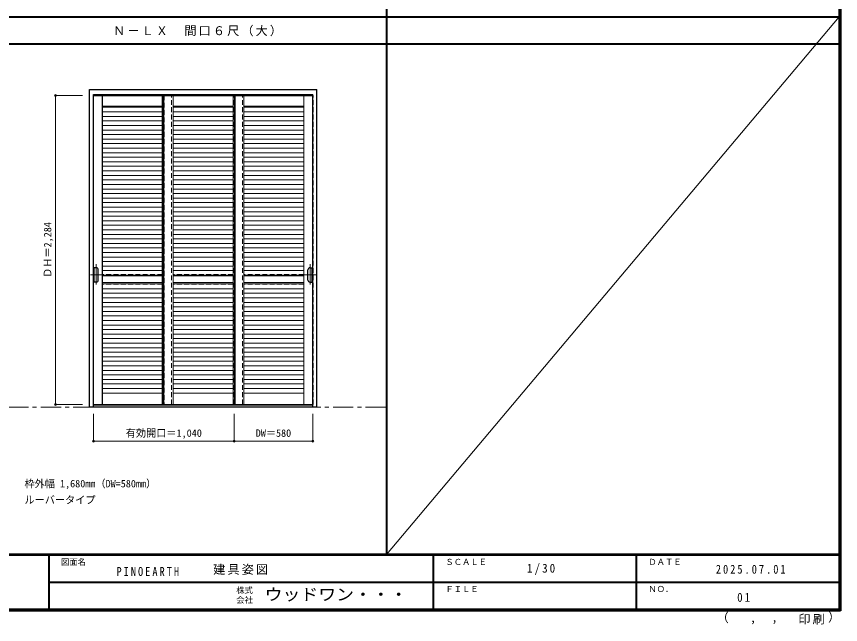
# Model space of a CAD drawing. Units: millimetres, scale not verified. Extents: x -6000 to 5700, y -4307 to 4260.
# Drawn here: x -389 to 5700, y -4307 to 186 of the extents above; entities that cross this region are included whole.
import ezdxf
from ezdxf.enums import TextEntityAlignment as Align

# ---------------------------------------------------------------- set-up
doc = ezdxf.new("R2010")
doc.units = ezdxf.units.MM
doc.header["$LTSCALE"] = 30
doc.header["$PDMODE"] = 32
doc.header["$PDSIZE"] = 15
doc.linetypes.add('CHAIN1', pattern=[8, 5, -1, 1, -1])
doc.linetypes.add('DASHED1', pattern=[1.8, 1.2, -0.6])
for name, color, linetype, lineweight in [('0-1_通り芯', 4, 'CHAIN1', 9), ('0-2_扉', 4, 'DASHED1', 9), ('0-3_仕上げ', 7, 'Continuous', 18), ('0-4_枠', 3, 'Continuous', 25), ('0-6_引手', 3, 'Continuous', 25), ('0-B_寸法', 7, 'Continuous', 9), ('F-1_枠', 6, 'Continuous', 40), ('F-A_文字', 7, 'Continuous', 18)]:
    doc.layers.add(name, color=color, linetype=linetype, lineweight=lineweight)
doc.layers.add('0-A_文字', color=7, linetype='Continuous')
doc.layers.add('F-0_補助線', color=7, linetype='Continuous')
doc.styles.add('ＭＳ ゴシック', font='')
doc.styles.get('ＭＳ ゴシック').set_extended_font_data('MS Gothic')

msp = doc.modelspace()

# ---------------------------------------------------------------- linework, layer by layer
at = {"layer": '0-1_通り芯'}
for p, q in [((198.75, -1643.75), (198.75, -1803.75)), ((1781.25, -1643.75), (1781.25, -1803.75)), ((239.75, -1723.75), (157.75, -1723.75)), ((1822.25, -1723.75), (1740.25, -1723.75))]:
    msp.add_line(p, q, dxfattribs=at)
at = {"layer": '0-1_通り芯', "color": 7, "lineweight": 18}
msp.add_line((-5490, -2701.25), (2345, -2701.25), dxfattribs=at)
at = {"layer": '0-2_扉'}
for p, q in [((177, -397.25), (180, -397.25)), ((177, -2681.25), (177, -397.25)), ((757, -2681.25), (757, -397.25)), ((1220, -2681.25), (1220, -397.25)), ((1280, -2681.25), (1280, -397.25)), ((1803, -397.25), (1800, -397.25)), ((1803, -2681.25), (1803, -397.25)), ((177, -2681.25), (180, -2681.25)), ((1803, -2681.25), (1800, -2681.25))]:
    msp.add_line(p, q, dxfattribs=at)
at = {"layer": '0-2_扉', "color": 3, "linetype": 'Continuous', "lineweight": 25}
for p, q in [((180, -397.25), (1800, -397.25)), ((700, -2681.25), (700, -397.25)), ((1223, -397.25), (1223, -2681.25)), ((180, -2681.25), (1800, -2681.25))]:
    msp.add_line(p, q, dxfattribs=at)
at = {"layer": '0-3_仕上げ', "linetype": 'DASHED1'}
for p, q in [((180, -397.25), (180, -2681.25)), ((703, -397.25), (703, -2681.25)), ((1800, -397.25), (1800, -2681.25)), ((688, -1721.25), (246, -1721.25)), ((1211, -1721.25), (769, -1721.25)), ((1734, -1721.25), (1292, -1721.25)), ((688, -1791.25), (246, -1791.25)), ((1211, -1791.25), (769, -1791.25)), ((1734, -1791.25), (1292, -1791.25))]:
    msp.add_line(p, q, dxfattribs=at)
at = {"layer": '0-3_仕上げ'}
for p, q in [((245, -397.25), (245, -2681.25)), ((246, -2681.25), (246, -397.25)), ((688, -2681.25), (688, -397.25)), ((689, -397.25), (689, -2681.25)), ((768, -397.25), (768, -2681.25)), ((769, -2681.25), (769, -397.25)), ((1211, -2681.25), (1211, -397.25)), ((1212, -397.25), (1212, -2681.25)), ((1223, -397.25), (1223, -2681.25)), ((1226, -397.25), (1226, -2681.25)), ((1291, -397.25), (1291, -2681.25)), ((1292, -2681.25), (1292, -397.25)), ((1734, -2681.25), (1734, -397.25)), ((1735, -397.25), (1735, -2681.25)), ((246, -477.25), (688, -477.25)), ((246, -480.25), (688, -480.25)), ((688, -483.22), (246, -483.22)), ((769, -477.25), (1211, -477.25)), ((769, -480.25), (1211, -480.25)), ((1211, -483.22), (769, -483.22)), ((1292, -477.25), (1734, -477.25)), ((1292, -480.25), (1734, -480.25)), ((1734, -483.22), (1292, -483.22)), ((246, -519.29), (688, -519.29)), ((769, -519.29), (1211, -519.29)), ((1292, -519.29), (1734, -519.29)), ((246, -552.79), (688, -552.79)), ((246, -586.29), (688, -586.29)), ((769, -552.79), (1211, -552.79)), ((769, -586.29), (1211, -586.29)), ((1292, -552.79), (1734, -552.79)), ((1292, -586.29), (1734, -586.29)), ((246, -619.79), (688, -619.79)), ((246, -653.29), (688, -653.29)), ((769, -619.79), (1211, -619.79)), ((769, -653.29), (1211, -653.29)), ((1292, -619.79), (1734, -619.79)), ((1292, -653.29), (1734, -653.29)), ((246, -686.79), (688, -686.79)), ((246, -720.29), (688, -720.29)), ((769, -686.79), (1211, -686.79)), ((769, -720.29), (1211, -720.29)), ((1292, -686.79), (1734, -686.79)), ((1292, -720.29), (1734, -720.29)), ((246, -753.79), (688, -753.79)), ((246, -787.29), (688, -787.29)), ((769, -753.79), (1211, -753.79)), ((769, -787.29), (1211, -787.29)), ((1292, -753.79), (1734, -753.79)), ((1292, -787.29), (1734, -787.29)), ((246, -820.79), (688, -820.79)), ((769, -820.79), (1211, -820.79)), ((1292, -820.79), (1734, -820.79)), ((246, -854.29), (688, -854.29)), ((246, -887.79), (688, -887.79)), ((769, -854.29), (1211, -854.29)), ((769, -887.79), (1211, -887.79)), ((1292, -854.29), (1734, -854.29)), ((1292, -887.79), (1734, -887.79)), ((246, -921.29), (688, -921.29)), ((246, -954.79), (688, -954.79)), ((769, -921.29), (1211, -921.29)), ((769, -954.79), (1211, -954.79)), ((1292, -921.29), (1734, -921.29)), ((1292, -954.79), (1734, -954.79)), ((246, -988.29), (688, -988.29)), ((246, -1021.79), (688, -1021.79)), ((769, -988.29), (1211, -988.29)), ((769, -1021.79), (1211, -1021.79)), ((1292, -988.29), (1734, -988.29)), ((1292, -1021.79), (1734, -1021.79)), ((246, -1055.29), (688, -1055.29)), ((246, -1088.79), (688, -1088.79)), ((769, -1055.29), (1211, -1055.29)), ((769, -1088.79), (1211, -1088.79)), ((1292, -1055.29), (1734, -1055.29)), ((1292, -1088.79), (1734, -1088.79)), ((246, -1122.29), (688, -1122.29)), ((246, -1155.79), (688, -1155.79)), ((769, -1122.29), (1211, -1122.29)), ((769, -1155.79), (1211, -1155.79)), ((1292, -1122.29), (1734, -1122.29)), ((1292, -1155.79), (1734, -1155.79)), ((246, -1189.29), (688, -1189.29)), ((769, -1189.29), (1211, -1189.29)), ((1292, -1189.29), (1734, -1189.29)), ((246, -1222.79), (688, -1222.79)), ((246, -1256.29), (688, -1256.29)), ((769, -1222.79), (1211, -1222.79)), ((769, -1256.29), (1211, -1256.29)), ((1292, -1222.79), (1734, -1222.79)), ((1292, -1256.29), (1734, -1256.29)), ((246, -1289.79), (688, -1289.79)), ((246, -1323.29), (688, -1323.29)), ((769, -1289.79), (1211, -1289.79)), ((769, -1323.29), (1211, -1323.29)), ((1292, -1289.79), (1734, -1289.79)), ((1292, -1323.29), (1734, -1323.29)), ((246, -1356.79), (688, -1356.79)), ((246, -1390.29), (688, -1390.29)), ((769, -1356.79), (1211, -1356.79)), ((769, -1390.29), (1211, -1390.29)), ((1292, -1356.79), (1734, -1356.79)), ((1292, -1390.29), (1734, -1390.29)), ((246, -1423.79), (688, -1423.79)), ((246, -1457.29), (688, -1457.29)), ((769, -1423.79), (1211, -1423.79)), ((769, -1457.29), (1211, -1457.29)), ((1292, -1423.79), (1734, -1423.79)), ((1292, -1457.29), (1734, -1457.29)), ((246, -1490.79), (688, -1490.79)), ((769, -1490.79), (1211, -1490.79)), ((1292, -1490.79), (1734, -1490.79)), ((246, -1524.29), (688, -1524.29)), ((246, -1557.79), (688, -1557.79)), ((769, -1524.29), (1211, -1524.29)), ((769, -1557.79), (1211, -1557.79)), ((1292, -1524.29), (1734, -1524.29)), ((1292, -1557.79), (1734, -1557.79)), ((246, -1591.29), (688, -1591.29)), ((246, -1624.79), (688, -1624.79)), ((769, -1591.29), (1211, -1591.29)), ((769, -1624.79), (1211, -1624.79)), ((1292, -1591.29), (1734, -1591.29)), ((1292, -1624.79), (1734, -1624.79)), ((246, -1658.29), (688, -1658.29)), ((246, -1691.79), (688, -1691.79)), ((769, -1658.29), (1211, -1658.29)), ((769, -1691.79), (1211, -1691.79)), ((1292, -1658.29), (1734, -1658.29)), ((1292, -1691.79), (1734, -1691.79)), ((246, -1725.29), (688, -1725.29)), ((246, -1731.25), (688, -1731.25)), ((769, -1725.29), (1211, -1725.29)), ((769, -1731.25), (1211, -1731.25)), ((1292, -1725.29), (1734, -1725.29)), ((1292, -1731.25), (1734, -1731.25)), ((246, -1780.66), (688, -1780.66)), ((246, -1789.72), (688, -1789.72)), ((246, -1825.79), (688, -1825.79)), ((769, -1780.66), (1211, -1780.66)), ((769, -1789.72), (1211, -1789.72)), ((769, -1825.79), (1211, -1825.79)), ((1292, -1780.66), (1734, -1780.66)), ((1292, -1789.72), (1734, -1789.72)), ((1292, -1825.79), (1734, -1825.79)), ((246, -1859.29), (688, -1859.29)), ((769, -1859.29), (1211, -1859.29)), ((1292, -1859.29), (1734, -1859.29)), ((246, -1892.79), (688, -1892.79)), ((246, -1926.29), (688, -1926.29)), ((769, -1892.79), (1211, -1892.79)), ((769, -1926.29), (1211, -1926.29)), ((1292, -1892.79), (1734, -1892.79)), ((1292, -1926.29), (1734, -1926.29)), ((246, -1959.79), (688, -1959.79)), ((246, -1993.29), (688, -1993.29)), ((769, -1959.79), (1211, -1959.79)), ((769, -1993.29), (1211, -1993.29)), ((1292, -1959.79), (1734, -1959.79)), ((1292, -1993.29), (1734, -1993.29)), ((246, -2026.79), (688, -2026.79)), ((246, -2060.29), (688, -2060.29)), ((769, -2026.79), (1211, -2026.79)), ((769, -2060.29), (1211, -2060.29)), ((1292, -2026.79), (1734, -2026.79)), ((1292, -2060.29), (1734, -2060.29)), ((246, -2093.79), (688, -2093.79)), ((246, -2127.29), (688, -2127.29)), ((769, -2093.79), (1211, -2093.79)), ((769, -2127.29), (1211, -2127.29)), ((1292, -2093.79), (1734, -2093.79)), ((1292, -2127.29), (1734, -2127.29)), ((246, -2160.79), (688, -2160.79)), ((769, -2160.79), (1211, -2160.79)), ((1292, -2160.79), (1734, -2160.79)), ((246, -2194.29), (688, -2194.29)), ((246, -2227.79), (688, -2227.79)), ((769, -2194.29), (1211, -2194.29)), ((769, -2227.79), (1211, -2227.79)), ((1292, -2194.29), (1734, -2194.29)), ((1292, -2227.79), (1734, -2227.79)), ((246, -2261.29), (688, -2261.29)), ((246, -2294.79), (688, -2294.79)), ((769, -2261.29), (1211, -2261.29)), ((769, -2294.79), (1211, -2294.79)), ((1292, -2261.29), (1734, -2261.29)), ((1292, -2294.79), (1734, -2294.79)), ((246, -2328.29), (688, -2328.29)), ((246, -2361.79), (688, -2361.79)), ((769, -2328.29), (1211, -2328.29)), ((769, -2361.79), (1211, -2361.79)), ((1292, -2328.29), (1734, -2328.29)), ((1292, -2361.79), (1734, -2361.79)), ((246, -2395.29), (688, -2395.29)), ((246, -2428.79), (688, -2428.79)), ((769, -2395.29), (1211, -2395.29)), ((769, -2428.79), (1211, -2428.79)), ((1292, -2395.29), (1734, -2395.29)), ((1292, -2428.79), (1734, -2428.79)), ((246, -2462.29), (688, -2462.29)), ((246, -2495.79), (688, -2495.79)), ((769, -2462.29), (1211, -2462.29)), ((769, -2495.79), (1211, -2495.79)), ((1292, -2462.29), (1734, -2462.29)), ((1292, -2495.79), (1734, -2495.79)), ((246, -2529.29), (688, -2529.29)), ((769, -2529.29), (1211, -2529.29)), ((1292, -2529.29), (1734, -2529.29)), ((246, -2562.79), (688, -2562.79)), ((246, -2596.29), (688, -2596.29)), ((688, -2598.25), (246, -2598.25)), ((769, -2562.79), (1211, -2562.79)), ((769, -2596.29), (1211, -2596.29)), ((1211, -2598.25), (769, -2598.25)), ((1292, -2562.79), (1734, -2562.79)), ((1292, -2596.29), (1734, -2596.29)), ((1734, -2598.25), (1292, -2598.25))]:
    msp.add_line(p, q, dxfattribs=at)
at = {"layer": '0-4_枠'}
for p, q in [((150, -2701.25), (150, -354.25)), ((150, -354.25), (1830, -354.25)), ((1830, -2701.25), (1830, -354.25)), ((180, -2701.25), (180, -390.25)), ((180, -390.25), (1800, -390.25)), ((1800, -2701.25), (1800, -390.25)), ((1830, -2701.25), (150, -2701.25)), ((1800, -2686.25), (180, -2686.25))]:
    msp.add_line(p, q, dxfattribs=at)
at = {"layer": '0-6_引手', "color": 4, "linetype": 'DASHED1', "lineweight": 9}
for p, q in [((180, -1671.25), (177, -1671.25)), ((1800, -1671.25), (1803, -1671.25)), ((180, -1776.25), (177, -1776.25)), ((1800, -1776.25), (1803, -1776.25))]:
    msp.add_line(p, q, dxfattribs=at)
at = {"layer": '0-6_引手'}
for p, q in [((200.5, -1671.25), (180, -1671.25)), ((185, -1776.25), (185, -1671.25)), ((215.5, -1761.25), (215.5, -1686.25)), ((1764.5, -1761.25), (1764.5, -1686.25)), ((1779.5, -1671.25), (1800, -1671.25)), ((1795, -1776.25), (1795, -1671.25)), ((200.5, -1776.25), (180, -1776.25)), ((1779.5, -1776.25), (1800, -1776.25))]:
    msp.add_line(p, q, dxfattribs=at)
for centre, start, end in [((200.5, -1686.25), 0, 90), ((1779.5, -1686.25), 90, 180), ((200.5, -1761.25), 270, 0), ((1779.5, -1761.25), 180, 270)]:
    msp.add_arc(centre, 15, start, end, dxfattribs=at)
at = {"layer": '0-B_寸法', "color": 4}
for p, q in [((-100, -397.25), (-100, -2681.25)), ((-100, -397.25), (100, -397.25)), ((-100, -2681.25), (100, -2681.25)), ((180, -2951.25), (180, -2751.25)), ((1220, -2951.25), (1220, -2751.25)), ((1800, -2951.25), (1800, -2751.25)), ((180, -2951.25), (1800, -2951.25))]:
    msp.add_line(p, q, dxfattribs=at)
at = {"layer": '0-B_寸法'}
for p in [(-100, -397.25), (-100, -2681.25), (180, -2951.25), (1220, -2951.25), (1800, -2951.25)]:
    msp.add_point(p, dxfattribs=at)
at = {"layer": 'F-1_枠'}
for p, q in [((2345, 4175), (2345, -3790)), ((5690, 4175), (5690, -4205)), ((5695, 4175), (5695, -4205)), ((5700, 4175), (5700, -4205)), ((-6000, 184.5), (5700, 184.5)), ((-6000, -15.5), (5700, -15.5)), ((5700, -3790), (-6000, -3790)), ((5700, -3795), (-6000, -3795)), ((-150, -3795), (-150, -4195)), ((2690, -3795), (2690, -4195)), ((4190, -3795), (4190, -4195)), ((-150, -3995), (5690, -3995.01)), ((5700, -4195), (-6000, -4195)), ((5700, -4200), (-6000, -4200)), ((5700, -4205), (-6000, -4205))]:
    msp.add_line(p, q, dxfattribs=at)
at = {"layer": 'F-A_文字'}
msp.add_line((2345, -3790), (5690, 184.5), dxfattribs=at)

# ---------------------------------------------------------------- texts
at = {"layer": '0-A_文字', "style": 'ＭＳ ゴシック'}
for s, p in [('枠外幅 1,680mm（DW=580mm）', (-330, -3310)), ('ルーバータイプ', (-330, -3430))]:
    msp.add_text(s, height=54.99, dxfattribs=at).set_placement(p, align=Align.BOTTOM_LEFT)
at = {"layer": '0-A_文字', "insert": (325, 39.5), "char_height": 65.98, "attachment_point": 7, "style": 'ＭＳ ゴシック'}
msp.add_mtext('\\T1.17;Ｎ－ＬＸ\u3000間口６尺（大）', dxfattribs=at)
at = {"layer": '0-B_寸法', "style": 'ＭＳ ゴシック'}
msp.add_text('ＤＨ＝2,284', height=54.99, rotation=90, dxfattribs=at).set_placement((-115, -1745.5), align=Align.BOTTOM_LEFT)
for s, p in [('有効開口＝1,040', (418.75, -2936.25)), ('DW＝580', (1378.75, -2936.25))]:
    msp.add_text(s, height=54.99, dxfattribs=at).set_placement(p, align=Align.BOTTOM_LEFT)
at = {"layer": 'F-0_補助線', "insert": (350, -3949.21), "char_height": 65.98, "attachment_point": 7, "style": 'ＭＳ ゴシック'}
msp.add_mtext('\\T1.39;\\W0.85;PINOEARTH', dxfattribs=at)
at = {"layer": 'F-A_文字', "style": 'ＭＳ ゴシック'}
for s, height, p in [('図面名', 43.99, (-60, -3880)), ('ＳＣＡＬＥ', 43.99, (2780, -3880)), ('ＤＡＴＥ', 43.99, (4280, -3880)), ('株式', 43.99, (1235, -4089)), ('ＦＩＬＥ', 43.99, (2780, -4080)), ('ＮＯ．', 43.99, (4280, -4080)), ('会社', 43.99, (1235, -4161)), ('（', 65.98, (4784.03, -4308.31)), ('）', 65.98, (5608.4, -4304.13)), (',', 65.98, (5031.28, -4308.31)), (',', 65.98, (5190.2, -4305.53))]:
    msp.add_text(s, height=height, dxfattribs=at).set_placement(p, align=Align.BOTTOM_LEFT)
at = {"layer": 'F-A_文字', "style": 'ＭＳ ゴシック', "width": 1.1}
msp.add_text('ウッドワン・・・', height=87.98, dxfattribs=at).set_placement((1445, -4155), align=Align.BOTTOM_LEFT)
at = {"layer": 'F-A_文字', "char_height": 65.98, "attachment_point": 7, "style": 'ＭＳ ゴシック'}
for s, insert in [('\\T1.17;建具姿図', (1064.65, -3940)), ('\\T1.38;\\W0.9;1/30', (3383.75, -3940)), ('\\T1.39;\\W0.85;2025.07.01', (4778.75, -3932.5)), ('\\T1.36;\\W0.9;01', (4936.25, -4140)), ('\\T1.17;印刷', (5388.15, -4306.92))]:
    msp.add_mtext(s, dxfattribs=dict(at, insert=insert))

doc.saveas('drawing.dxf')
